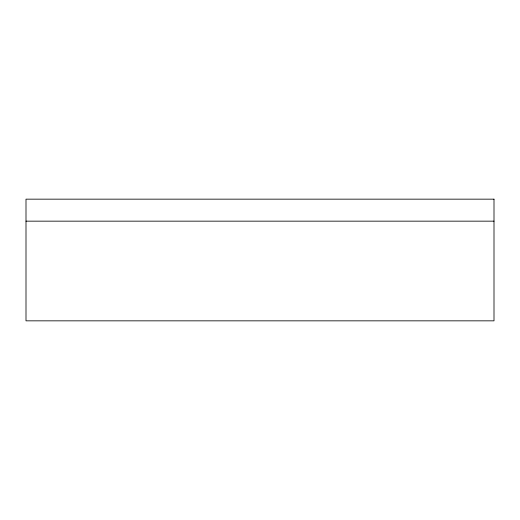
<?xml version="1.0" encoding="UTF-8"?>
<svg xmlns="http://www.w3.org/2000/svg" width="520" height="520" viewBox="0 0 520 520"><rect width="100%" height="100%" fill="white"/><g stroke="black" fill="none" stroke-linecap="round" stroke-linejoin="round"><path stroke-width="0.78" d="M26 221.156L494 221.156M494 199.16L26 199.16L26 320.84L494 320.84L494 199.16"/></g></svg>
